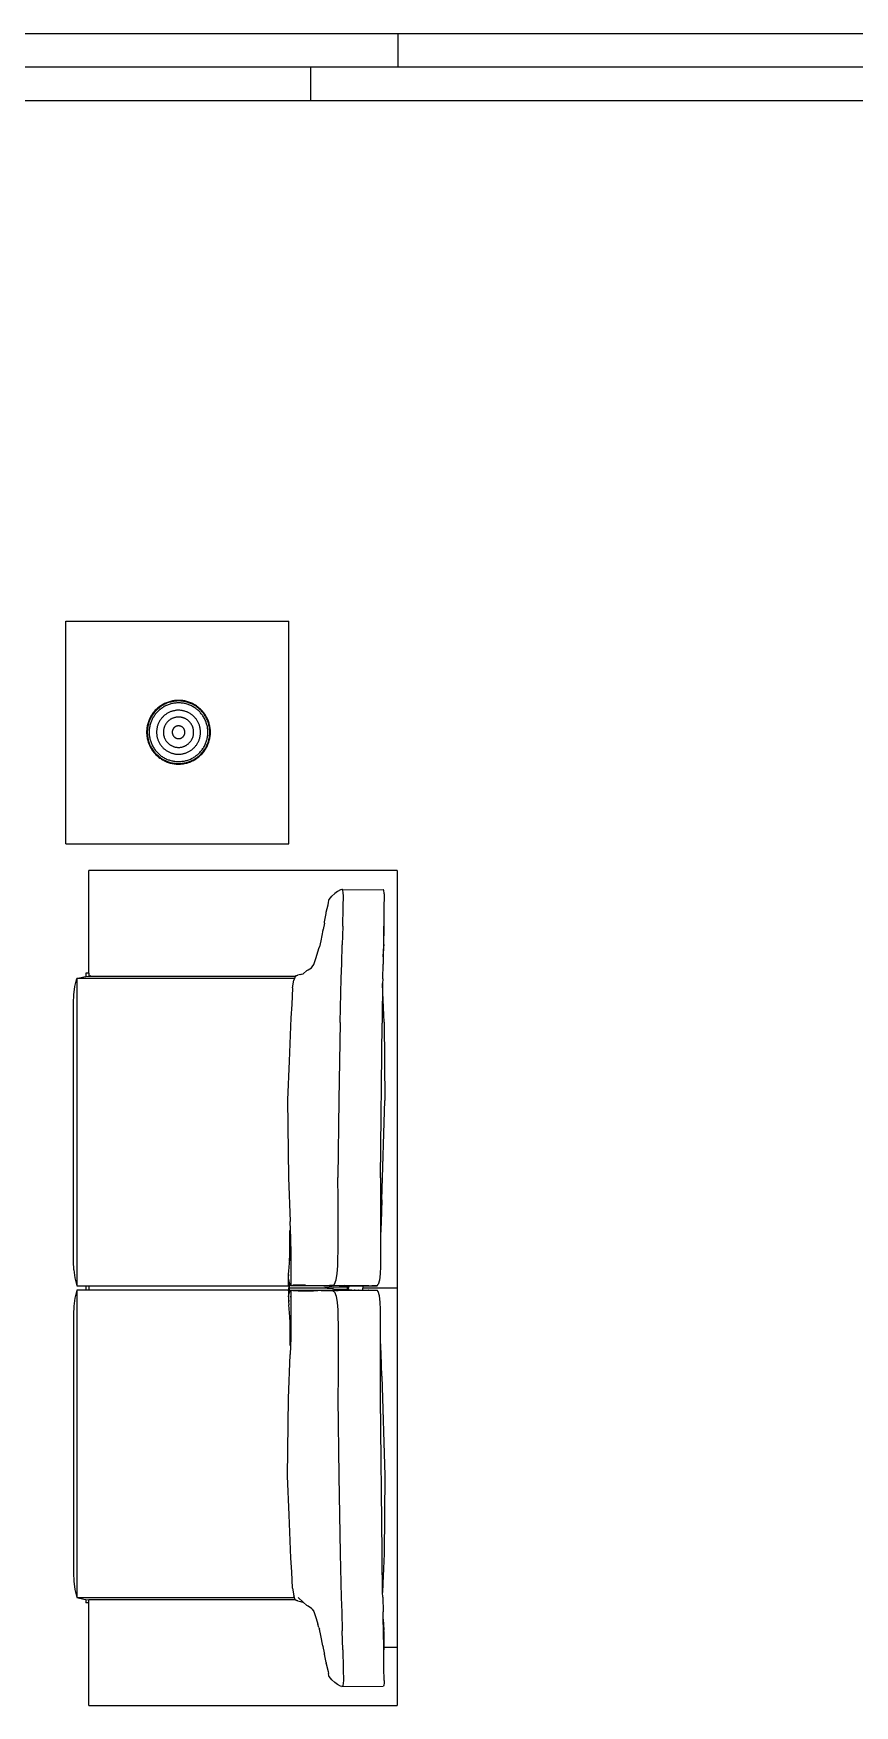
# Model space of a CAD drawing. Header units: metres. Extents: x 244.4 to 340.3, y -4.1 to 64.3.
# Drawn here: x 255.767 to 257.595, y 46.57 to 50.292 of the extents above; entities that cross this region are included whole.
import ezdxf

# ---------------------------------------------------------------- set-up
doc = ezdxf.new("R2010")
doc.units = ezdxf.units.M
doc.layers.add('Edges', color=7, linetype='Continuous')

# ---------------------------------------------------------------- blocks, each defined once
blk = doc.blocks.new('Living Room Set 09 pl')
at = {"layer": 'Edges'}
for p, q in [((102.97, 102.98), (128.97, 102.98)), ((102.97, 76.98), (102.97, 102.98)), ((128.97, 76.98), (128.97, 102.98)), ((102.97, 76.98), (128.97, 76.98)), ((105.63, 61.88), (105.63, 73.88)), ((141.63, 73.88), (105.63, 73.88)), ((141.63, 73.88), (141.63, 25.15)), ((133.6, 70.13), (133.64, 70.36)), ((133.64, 70.36), (133.65, 70.44)), ((133.67, 70.47), (133.65, 70.44)), ((133.67, 70.47), (134, 70.86)), ((134.34, 71.18), (134, 70.86)), ((134.67, 71.43), (134.34, 71.18)), ((135.01, 71.61), (134.67, 71.43)), ((135.18, 71.67), (135.01, 71.61)), ((135.22, 71.65), (135.18, 71.67)), ((135.18, 71.67), (139.99, 71.62)), ((135.26, 71.6), (135.22, 71.65)), ((135.29, 71.49), (135.26, 71.6)), ((135.32, 71.35), (135.29, 71.49)), ((135.31, 69.54), (135.34, 71.01)), ((135.33, 71.19), (135.32, 71.35)), ((135.34, 71.01), (135.33, 71.19)), ((140.02, 71.61), (139.99, 71.62)), ((140.05, 71.55), (140.02, 71.61)), ((140.07, 71.45), (140.05, 71.55)), ((140.09, 71.31), (140.07, 71.45)), ((140.1, 70.96), (140.08, 69.5)), ((140.1, 71.14), (140.09, 71.31)), ((140.1, 71.14), (140.1, 70.96)), ((133.15, 67.86), (133.33, 68.86)), ((133.33, 68.86), (133.35, 68.97)), ((133.35, 68.99), (133.55, 69.88)), ((133.35, 68.97), (133.35, 68.99)), ((133.55, 69.88), (133.6, 70.13)), ((135.26, 67.36), (135.31, 69.54)), ((140.08, 69.5), (140.05, 67.31)), ((140.08, 69.5), (140.06, 67.38)), ((132.96, 66.89), (132.71, 65.68)), ((132.96, 66.9), (132.97, 66.97)), ((132.96, 66.9), (132.96, 66.89)), ((133.12, 67.71), (132.97, 66.97)), ((133.12, 67.73), (133.13, 67.76)), ((133.12, 67.71), (133.12, 67.73)), ((133.12, 67.71), (133.12, 67.71)), ((133.13, 67.77), (133.15, 67.85)), ((133.13, 67.76), (133.13, 67.77)), ((133.15, 67.85), (133.15, 67.86)), ((135.26, 67.36), (135.21, 65.18)), ((140.05, 67.31), (140.01, 65.13)), ((140.08, 65.23), (140.06, 67.38)), ((132.16, 63.7), (132.48, 64.75)), ((132.48, 64.75), (132.55, 64.95)), ((132.71, 65.68), (132.55, 64.95)), ((135.15, 63), (135.21, 65.18)), ((140.01, 65.13), (139.99, 63.8)), ((139.99, 63.8), (140.06, 65.08)), ((140.08, 65.23), (140.06, 65.08)), ((131.22, 62.26), (131.64, 62.53)), ((131.64, 62.53), (131.71, 62.64)), ((131.71, 62.64), (131.91, 62.91)), ((131.91, 62.91), (131.98, 63.12)), ((131.98, 63.12), (132.16, 63.7)), ((135.08, 61.28), (135.15, 63)), ((139.93, 61.24), (139.97, 62.95)), ((139.99, 63.8), (139.97, 62.95)), ((104.03, 60.32), (104.25, 61.25)), ((104.25, 61.25), (105.07, 61.47)), ((129.62, 61.25), (104.25, 61.25)), ((104.25, 61.25), (104.25, 25.41)), ((105.07, 61.47), (105.31, 61.5)), ((105.31, 61.88), (105.31, 61.5)), ((105.63, 61.88), (105.31, 61.88)), ((105.31, 61.5), (105.63, 61.55)), ((105.63, 61.88), (105.63, 61.55)), ((105.63, 61.55), (105.9, 61.6)), ((105.63, 61.53), (105.63, 61.55)), ((105.63, 61.53), (129.74, 61.53)), ((129.42, 60.18), (129.58, 61.07)), ((129.62, 61.25), (129.58, 61.07)), ((129.68, 61.43), (129.62, 61.27)), ((129.62, 61.27), (129.62, 61.25)), ((129.74, 61.53), (129.68, 61.43)), ((129.75, 61.54), (129.74, 61.53)), ((129.81, 61.6), (129.75, 61.54)), ((129.81, 61.6), (129.84, 61.61)), ((129.81, 61.6), (129.81, 61.6)), ((129.84, 61.61), (129.91, 61.63)), ((129.91, 61.63), (129.97, 61.65)), ((129.97, 61.65), (130.04, 61.67)), ((130.35, 61.73), (130.04, 61.67)), ((130.04, 61.67), (130.04, 61.67)), ((130.35, 61.73), (130.47, 61.76)), ((130.47, 61.76), (130.62, 61.8)), ((130.62, 61.8), (130.65, 61.81)), ((131.08, 62.19), (130.65, 61.81)), ((131.08, 62.19), (131.22, 62.26)), ((135.03, 59.56), (135.08, 61.28)), ((139.92, 60.68), (139.89, 59.52)), ((139.93, 61.24), (139.92, 60.68)), ((139.94, 59.63), (139.92, 60.68)), ((103.86, 58.42), (103.9, 59.37)), ((103.9, 59.37), (104.03, 60.32)), ((129.42, 60.18), (129.31, 58.25)), ((135, 57.84), (135.03, 59.56)), ((139.89, 59.52), (139.87, 57.79)), ((140.01, 57.87), (139.94, 59.63)), ((103.86, 28.24), (103.86, 58.42)), ((129.23, 56.69), (129.03, 51.62)), ((129.31, 58.25), (129.23, 56.69)), ((134.98, 56.12), (135, 57.84)), ((139.87, 57.79), (139.86, 56.07)), ((140.09, 56.18), (140.01, 57.87)), ((134.98, 56.12), (134.83, 47.08)), ((139.67, 38), (139.86, 56.07)), ((140.09, 56.18), (140.16, 47.03)), ((129.03, 51.62), (128.83, 47.1)), ((128.83, 47.1), (128.95, 38.06)), ((134.83, 47.08), (134.7, 38.04)), ((139.83, 35.42), (140.16, 47.03)), ((128.95, 38.06), (129.14, 32.91)), ((134.72, 35.47), (134.7, 38.04)), ((139.67, 38), (139.69, 35.42)), ((134.73, 32.89), (134.72, 35.47)), ((139.69, 35.42), (139.69, 32.84)), ((139.83, 35.42), (139.74, 32.84)), ((129.11, 31.28), (129.08, 31.85)), ((129.11, 30.37), (129.11, 31.28)), ((129.2, 30.97), (129.14, 32.91)), ((134.72, 30.3), (134.73, 32.89)), ((139.69, 31.23), (139.68, 30.26)), ((139.74, 32.84), (139.69, 31.23)), ((139.69, 32.84), (139.69, 31.23)), ((129.08, 28.52), (129.18, 29.93)), ((129.11, 29.03), (129.11, 30.37)), ((129.18, 29.93), (129.2, 30.97)), ((129.23, 30), (129.2, 30.97)), ((129.23, 30), (129.2, 25.46)), ((134.69, 27.72), (134.72, 30.3)), ((139.68, 30.26), (139.66, 27.67)), ((103.9, 27.28), (103.86, 28.24)), ((128.97, 27.13), (129.08, 28.52)), ((129.07, 28.33), (129.11, 29.03)), ((134.63, 26.84), (134.69, 27.72)), ((139.66, 27.67), (139.63, 26.8)), ((103.9, 27.28), (104.03, 26.34)), ((104.03, 26.34), (104.25, 25.41)), ((104.25, 25.41), (105.31, 25.41)), ((105.31, 25.41), (105.31, 24.89)), ((105.31, 25.41), (105.63, 25.41)), ((105.63, 25.41), (105.63, 24.89)), ((105.63, 25.41), (128.95, 25.41)), ((128.93, 26.01), (128.94, 26.37)), ((128.94, 25.53), (128.93, 26.01)), ((128.94, 26.37), (128.97, 26.74)), ((128.94, 25.48), (128.94, 25.53)), ((129.12, 25.47), (128.94, 25.48)), ((128.94, 25.48), (128.95, 25.41)), ((128.95, 26.75), (128.97, 27.13)), ((128.95, 26.24), (128.95, 26.75)), ((128.95, 26.19), (128.95, 26.24)), ((128.95, 26.19), (128.98, 25.91)), ((128.95, 25.41), (128.98, 25.21)), ((128.98, 25.91), (129.04, 25.66)), ((129.04, 25.66), (129.12, 25.5)), ((129.04, 25.32), (129.12, 25.47)), ((129.12, 25.5), (129.14, 25.49)), ((129.12, 25.47), (129.14, 25.49)), ((129.12, 25.47), (129.12, 25.47)), ((129.14, 25.49), (129.14, 25.48)), ((129.15, 25.49), (129.14, 25.49)), ((129.14, 25.49), (129.15, 25.49)), ((129.15, 25.49), (129.14, 25.49)), ((129.14, 25.49), (129.14, 25.49)), ((129.14, 25.49), (129.15, 25.48)), ((129.2, 25.44), (129.14, 25.48)), ((129.16, 26.17), (129.16, 26.17)), ((129.2, 25.44), (135.99, 25.4)), ((129.2, 25.44), (134.1, 25.43)), ((130.07, 25.48), (129.44, 25.48)), ((130.94, 25.47), (130.07, 25.48)), ((130.94, 25.47), (130.07, 25.48)), ((130.07, 25.48), (131.86, 25.46)), ((130.07, 25.46), (130.07, 25.48)), ((131.87, 25.46), (131.86, 25.46)), ((131.87, 25.46), (131.87, 25.46)), ((132.79, 25.46), (132.79, 25.46)), ((132.79, 25.46), (133.85, 25.45)), ((133.08, 25.41), (134.04, 25.41)), ((134.1, 25.43), (133.72, 25.44)), ((133.85, 25.45), (134.09, 25.45)), ((134.09, 25.43), (134.1, 25.43)), ((134.1, 25.45), (134.12, 25.44)), ((134.12, 25.44), (134.1, 25.43)), ((135.99, 25.4), (134.1, 25.43)), ((134.1, 25.43), (134.1, 25.43)), ((134.1, 25.43), (134.1, 25.43)), ((134.1, 25.43), (134.84, 25.42)), ((134.84, 25.42), (134.1, 25.43)), ((134.1, 25.43), (134.1, 25.43)), ((134.11, 25.45), (134.12, 25.45)), ((134.12, 25.46), (134.14, 25.46)), ((134.12, 25.45), (134.14, 25.46)), ((134.12, 25.45), (134.12, 25.45)), ((134.12, 25.45), (134.12, 25.45)), ((134.12, 25.44), (134.12, 25.45)), ((134.12, 25.45), (134.12, 25.45)), ((134.14, 25.46), (134.31, 25.6)), ((134.31, 25.6), (134.5, 26.1)), ((134.48, 25.44), (135.9, 25.42)), ((134.5, 26.1), (134.63, 26.84)), ((134.84, 25.42), (135.9, 25.41)), ((135.88, 25.41), (134.84, 25.42)), ((135.9, 25.42), (135.48, 25.43)), ((135.88, 25.41), (135.9, 25.41)), ((135.9, 25.43), (135.9, 25.42)), ((135.9, 25.42), (135.99, 25.42)), ((135.9, 25.42), (135.9, 25.41)), ((135.9, 25.41), (135.9, 25.41)), ((135.9, 25.41), (135.99, 25.41)), ((135.99, 25.41), (135.9, 25.41)), ((135.95, 25.37), (135.94, 25.34)), ((135.95, 25.37), (135.99, 25.4)), ((135.98, 25.37), (135.95, 25.15)), ((135.99, 25.4), (135.98, 25.37)), ((135.99, 25.42), (136.01, 25.42)), ((135.99, 25.42), (135.99, 25.42)), ((135.99, 25.42), (135.99, 25.41)), ((135.99, 25.41), (136, 25.41)), ((135.99, 25.41), (135.99, 25.41)), ((135.99, 25.4), (136, 25.41)), ((135.99, 25.41), (135.99, 25.41)), ((135.99, 25.41), (136, 25.41)), ((135.99, 25.4), (136.01, 25.4)), ((135.99, 25.4), (135.99, 25.4)), ((136, 25.41), (136.01, 25.42)), ((136, 25.41), (136.01, 25.4)), ((136, 25.41), (136, 25.41)), ((136, 25.41), (136, 25.41)), ((136, 25.41), (136.01, 25.41)), ((136, 25.41), (136.01, 25.41)), ((136.01, 25.41), (136, 25.41)), ((136.01, 25.42), (136.01, 25.42)), ((136.01, 25.42), (136.01, 25.41)), ((136.01, 25.42), (136.01, 25.42)), ((136.59, 25.41), (136.01, 25.42)), ((136.01, 25.41), (136.01, 25.41)), ((136.01, 25.41), (136.01, 25.41)), ((136.31, 25.41), (136.01, 25.41)), ((136.01, 25.41), (136.31, 25.41)), ((136.01, 25.4), (137.63, 25.39)), ((136.32, 25.41), (136.31, 25.41)), ((136.59, 25.41), (136.32, 25.41)), ((136.32, 25.41), (136.32, 25.41)), ((136.32, 25.41), (136.59, 25.41)), ((136.6, 25.42), (136.59, 25.41)), ((136.59, 25.41), (136.59, 25.41)), ((136.59, 25.41), (136.59, 25.41)), ((136.74, 25.41), (136.59, 25.41)), ((136.59, 25.41), (136.59, 25.41)), ((136.59, 25.41), (136.59, 25.41)), ((136.86, 25.41), (136.59, 25.41)), ((136.59, 25.41), (136.86, 25.41)), ((137.63, 25.4), (136.74, 25.41)), ((136.74, 25.41), (137.63, 25.4)), ((137.63, 25.41), (136.86, 25.41)), ((136.86, 25.41), (137.11, 25.41)), ((137.63, 25.41), (137.63, 25.4)), ((137.75, 25.4), (137.63, 25.41)), ((137.63, 25.4), (138.65, 25.39)), ((137.63, 25.4), (137.63, 25.4)), ((137.63, 25.4), (137.63, 25.39)), ((137.79, 25.4), (137.63, 25.4)), ((137.63, 25.4), (137.63, 25.4)), ((137.63, 25.4), (138.41, 25.39)), ((137.63, 25.39), (137.63, 25.15)), ((137.79, 25.4), (137.79, 25.4)), ((138.19, 25.4), (137.79, 25.4)), ((138.31, 25.4), (138.19, 25.4)), ((138.41, 25.4), (138.41, 25.39)), ((138.41, 25.39), (138.65, 25.39)), ((139.27, 25.39), (138.65, 25.39)), ((138.65, 25.39), (138.65, 25.39)), ((138.65, 25.39), (138.65, 25.39)), ((138.65, 25.39), (139.27, 25.39)), ((139.27, 25.39), (139.41, 25.56)), ((139.27, 25.39), (139.27, 25.39)), ((139.27, 25.39), (139.27, 25.39)), ((139.54, 26.05), (139.41, 25.56)), ((139.63, 26.8), (139.54, 26.05)), ((104.03, 23.96), (103.9, 23.02)), ((104.25, 24.89), (104.03, 23.96)), ((104.25, 24.89), (104.25, -10.95)), ((105.31, 24.89), (104.25, 24.89)), ((105.63, 24.89), (105.31, 24.89)), ((128.95, 24.89), (105.63, 24.89)), ((128.94, 24.77), (128.93, 24.29)), ((128.93, 24.29), (128.94, 23.93)), ((128.94, 24.82), (128.95, 24.89)), ((129.12, 24.84), (128.94, 24.82)), ((128.94, 24.82), (128.94, 24.77)), ((128.94, 23.93), (128.97, 23.57)), ((128.95, 24.89), (128.98, 25.09)), ((128.95, 24.11), (128.98, 24.4)), ((128.95, 24.11), (128.95, 24.06)), ((128.95, 24.06), (128.95, 23.55)), ((128.95, 23.55), (128.97, 23.17)), ((128.98, 25.21), (128.99, 25.15)), ((128.98, 25.09), (128.99, 25.15)), ((128.98, 24.4), (129.04, 24.64)), ((128.99, 25.15), (129.04, 25.32)), ((128.99, 25.15), (129.04, 24.98)), ((132.69, 25.15), (128.99, 25.15)), ((129.04, 24.98), (129.12, 24.84)), ((129.04, 24.64), (129.12, 24.8)), ((129.12, 24.84), (129.12, 24.83)), ((129.12, 24.83), (129.14, 24.82)), ((129.12, 24.8), (129.14, 24.82)), ((129.2, 24.86), (129.14, 24.82)), ((129.14, 24.82), (129.14, 24.82)), ((129.14, 24.82), (129.14, 24.82)), ((129.14, 24.82), (129.14, 24.81)), ((129.14, 24.81), (129.15, 24.82)), ((129.16, 24.13), (129.15, 24.13)), ((129.2, 24.86), (134.44, 24.89)), ((134.1, 24.87), (129.2, 24.86)), ((129.2, 24.84), (129.23, 20.3)), ((130.07, 24.82), (129.44, 24.82)), ((131.35, 24.84), (130.07, 24.82)), ((130.07, 24.82), (131.86, 24.84)), ((130.07, 24.84), (130.07, 24.82)), ((134.1, 24.87), (131.35, 24.84)), ((131.35, 24.84), (132.36, 24.85)), ((134.19, 25.24), (132.69, 25.15)), ((134.19, 25.06), (132.69, 25.15)), ((132.79, 24.85), (132.79, 24.85)), ((132.8, 24.85), (132.79, 24.85)), ((132.79, 24.84), (133.85, 24.85)), ((132.79, 24.84), (132.79, 24.85)), ((132.79, 24.84), (132.8, 24.85)), ((132.79, 24.84), (132.79, 24.85)), ((132.79, 24.85), (132.79, 24.84)), ((133.85, 24.85), (134.09, 24.85)), ((134.44, 24.89), (134.04, 24.89)), ((134.09, 24.87), (134.1, 24.87)), ((135.34, 24.89), (134.1, 24.87)), ((134.1, 24.87), (134.84, 24.88)), ((134.1, 24.87), (134.1, 24.87)), ((134.1, 24.87), (134.1, 24.87)), ((134.1, 24.87), (134.1, 24.87)), ((134.12, 24.86), (134.1, 24.87)), ((134.12, 24.85), (134.12, 24.85)), ((134.12, 24.85), (134.12, 24.85)), ((134.12, 24.85), (134.13, 24.84)), ((134.12, 24.85), (134.12, 24.85)), ((134.13, 24.84), (134.14, 24.84)), ((134.14, 24.84), (134.31, 24.7)), ((134.19, 25.24), (135.78, 25.29)), ((134.19, 25.06), (135.78, 25.01)), ((134.31, 24.7), (134.5, 24.2)), ((134.44, 24.89), (135.89, 24.9)), ((135.34, 24.89), (134.44, 24.89)), ((134.48, 24.86), (134.73, 24.86)), ((134.5, 24.2), (134.63, 23.46)), ((134.63, 23.46), (134.69, 22.59)), ((135.9, 24.89), (134.84, 24.88)), ((134.84, 24.88), (135.9, 24.89)), ((135.89, 24.9), (135.34, 24.89)), ((135.9, 24.89), (135.34, 24.89)), ((135.55, 24.87), (135.48, 24.87)), ((135.86, 25.29), (135.78, 25.29)), ((135.82, 25.15), (135.78, 25.29)), ((135.82, 25.15), (135.78, 25.01)), ((135.86, 25.01), (135.78, 25.01)), ((135.86, 25.29), (135.82, 25.15)), ((135.82, 25.15), (135.95, 25.15)), ((135.86, 25.01), (135.82, 25.15)), ((135.88, 25.34), (135.86, 25.29)), ((135.88, 24.96), (135.86, 25.01)), ((135.94, 25.34), (135.88, 25.34)), ((135.88, 24.96), (135.94, 24.96)), ((135.89, 24.9), (135.88, 24.93)), ((135.9, 24.89), (135.89, 24.9)), ((135.99, 24.9), (135.89, 24.9)), ((135.9, 24.89), (135.9, 24.89)), ((135.99, 24.89), (135.9, 24.89)), ((135.9, 24.89), (135.99, 24.89)), ((135.95, 24.93), (135.94, 24.96)), ((135.98, 24.93), (135.95, 25.15)), ((135.95, 24.93), (135.99, 24.9)), ((135.99, 24.9), (135.98, 24.93)), ((135.99, 24.9), (136, 24.89)), ((135.99, 24.89), (135.99, 24.9)), ((135.99, 24.9), (135.99, 24.9)), ((135.99, 24.9), (135.99, 24.9)), ((136.01, 24.9), (135.99, 24.9)), ((135.99, 24.9), (135.99, 24.9)), ((135.99, 24.89), (135.99, 24.89)), ((136, 24.89), (135.99, 24.89)), ((135.99, 24.89), (136, 24.89)), ((136, 24.89), (136, 24.89)), ((136, 24.89), (136, 24.89)), ((136.01, 24.89), (136, 24.89)), ((136, 24.89), (136.01, 24.89)), ((136.01, 24.89), (136, 24.89)), ((136.01, 24.9), (139.27, 24.91)), ((136.01, 24.89), (136.01, 24.89)), ((136.01, 24.89), (136.01, 24.89)), ((136.31, 24.89), (136.01, 24.89)), ((136.31, 24.89), (136.01, 24.89)), ((136.32, 24.89), (136.31, 24.89)), ((136.32, 24.89), (136.59, 24.89)), ((136.59, 24.9), (136.59, 24.89)), ((136.73, 24.89), (136.59, 24.89)), ((136.73, 24.89), (137.17, 24.9)), ((137.11, 24.89), (137.07, 24.89)), ((137.17, 24.9), (137.17, 24.9)), ((137.17, 24.9), (137.79, 24.9)), ((141.63, 25.15), (137.63, 25.15)), ((137.63, 24.9), (137.63, 25.15)), ((137.63, 24.9), (137.63, 24.9)), ((137.79, 24.9), (138.41, 24.91)), ((137.79, 24.9), (138.41, 24.91)), ((137.79, 24.9), (137.79, 24.9)), ((137.79, 24.9), (137.79, 24.9)), ((138.31, 24.9), (138.27, 24.9)), ((138.41, 24.91), (139.27, 24.91)), ((139.41, 24.74), (139.27, 24.91)), ((139.27, 24.91), (139.27, 24.91)), ((139.27, 24.91), (139.27, 24.91)), ((139.54, 24.25), (139.41, 24.74)), ((139.63, 23.5), (139.54, 24.25)), ((139.66, 22.63), (139.63, 23.5)), ((141.63, 25.15), (141.63, -16.81)), ((103.9, 23.02), (103.86, 22.06)), ((103.86, 22.06), (103.86, -8.12)), ((129.08, 21.78), (128.97, 23.17)), ((129.07, 21.97), (129.11, 21.27)), ((129.18, 20.37), (129.08, 21.78)), ((134.69, 22.59), (134.72, 20)), ((139.68, 20.04), (139.66, 22.63)), ((129.11, 21.27), (129.11, 19.93)), ((129.11, 19.93), (129.11, 19.02)), ((129.2, 19.33), (129.18, 20.37)), ((129.23, 20.3), (129.2, 19.33)), ((134.72, 20), (134.73, 17.41)), ((139.69, 19.07), (139.68, 20.04)), ((129.11, 19.02), (129.08, 18.45)), ((129.2, 19.33), (129.14, 17.39)), ((139.74, 17.46), (139.69, 19.07)), ((139.69, 17.46), (139.69, 19.07)), ((128.95, 12.24), (129.14, 17.39)), ((134.73, 17.41), (134.72, 14.83)), ((139.69, 14.88), (139.69, 17.46)), ((139.83, 14.88), (139.74, 17.46)), ((134.72, 14.83), (134.7, 12.26)), ((139.67, 12.3), (139.69, 14.88)), ((139.83, 14.88), (140.16, 3.27)), ((128.83, 3.2), (128.95, 12.24)), ((134.7, 12.26), (134.83, 3.22)), ((139.86, -5.77), (139.67, 12.3)), ((129.03, -1.32), (128.83, 3.2)), ((134.83, 3.22), (134.83, 3.22)), ((134.83, 3.22), (134.98, -5.82)), ((140.16, 3.27), (140.09, -5.88)), ((129.23, -6.39), (129.03, -1.32)), ((134.98, -5.82), (135, -7.54)), ((139.87, -7.49), (139.86, -5.77)), ((129.31, -7.95), (129.23, -6.39)), ((135, -7.54), (135.03, -9.26)), ((139.89, -9.22), (139.87, -7.49)), ((140.01, -7.57), (139.94, -9.33)), ((140.09, -5.88), (140.01, -7.57)), ((103.86, -8.12), (103.9, -9.07)), ((103.9, -9.07), (104.03, -10.02)), ((129.42, -9.88), (129.31, -7.95)), ((135.03, -9.26), (135.08, -10.98)), ((139.92, -10.38), (139.89, -9.22)), ((139.94, -9.33), (139.92, -10.38)), ((104.03, -10.02), (104.25, -10.95)), ((104.25, -10.95), (129.62, -10.95)), ((104.25, -10.95), (105.07, -11.16)), ((105.07, -11.16), (105.31, -11.2)), ((105.31, -11.2), (105.31, -11.58)), ((105.31, -11.2), (105.63, -11.25)), ((105.63, -11.58), (105.31, -11.58)), ((129.74, -11.23), (105.63, -11.23)), ((105.63, -11.23), (105.63, -11.25)), ((105.63, -11.58), (105.63, -11.25)), ((105.63, -23.58), (105.63, -11.58)), ((129.42, -9.88), (129.58, -10.77)), ((129.62, -10.95), (129.58, -10.77)), ((129.62, -10.97), (129.62, -10.95)), ((129.68, -11.13), (129.62, -10.97)), ((129.74, -11.23), (129.68, -11.13)), ((129.75, -11.24), (129.74, -11.23)), ((129.81, -11.3), (129.75, -11.24)), ((129.84, -11.31), (129.81, -11.3)), ((129.91, -11.33), (129.84, -11.31)), ((129.93, -11.34), (129.91, -11.33)), ((129.97, -11.35), (129.93, -11.34)), ((130.04, -11.37), (129.97, -11.35)), ((130.04, -11.37), (130.35, -11.43)), ((130.04, -11.37), (130.04, -11.37)), ((130.65, -11.51), (130.05, -10.98)), ((130.35, -11.43), (130.47, -11.46)), ((130.47, -11.46), (130.62, -11.5)), ((130.62, -11.5), (130.65, -11.51)), ((131.08, -11.89), (130.65, -11.51)), ((135.08, -10.98), (135.15, -12.69)), ((139.93, -10.94), (139.92, -10.38)), ((139.93, -10.94), (139.97, -12.65)), ((131.22, -11.96), (131.08, -11.89)), ((131.64, -12.23), (131.22, -11.96)), ((131.64, -12.23), (131.71, -12.33)), ((131.71, -12.33), (131.91, -12.61)), ((131.91, -12.61), (131.98, -12.82)), ((131.98, -12.82), (132.16, -13.4)), ((132.16, -13.4), (132.37, -14.08)), ((135.15, -12.69), (135.21, -14.87)), ((139.99, -13.5), (139.97, -12.65)), ((139.99, -13.5), (140.06, -14.78)), ((140.01, -14.83), (139.99, -13.5)), ((132.48, -14.45), (132.37, -14.08)), ((132.48, -14.45), (132.55, -14.65)), ((132.71, -15.38), (132.55, -14.65)), ((132.96, -16.59), (132.71, -15.38)), ((135.26, -17.06), (135.21, -14.87)), ((140.05, -17.01), (140.01, -14.83)), ((140.08, -14.93), (140.06, -14.78)), ((140.08, -14.93), (140.06, -16.81)), ((132.96, -16.59), (132.96, -16.6)), ((132.96, -16.6), (132.97, -16.67)), ((133.12, -17.41), (132.97, -16.67)), ((133.12, -17.43), (133.12, -17.41)), ((133.12, -17.41), (133.12, -17.41)), ((133.13, -17.46), (133.12, -17.43)), ((133.13, -17.46), (133.13, -17.47)), ((133.15, -17.55), (133.13, -17.47)), ((133.15, -17.55), (133.15, -17.56)), ((135.26, -17.06), (135.31, -19.24)), ((140.06, -16.81), (140.05, -16.81)), ((140.08, -19.19), (140.05, -17.01)), ((141.63, -16.81), (140.06, -16.81)), ((140.06, -16.81), (140.06, -17.08)), ((140.08, -19.19), (140.06, -17.08)), ((141.63, -16.81), (141.63, -23.58)), ((133.33, -18.56), (133.15, -17.56)), ((133.33, -18.56), (133.35, -18.67)), ((133.35, -18.69), (133.35, -18.67)), ((133.35, -18.69), (133.55, -19.58)), ((135.31, -19.24), (135.34, -20.71)), ((140.1, -20.66), (140.08, -19.19)), ((133.55, -19.58), (133.6, -19.82)), ((133.64, -20.06), (133.6, -19.82)), ((133.65, -20.13), (133.64, -20.06)), ((133.65, -20.13), (133.66, -20.13)), ((133.65, -20.14), (133.65, -20.13)), ((133.65, -20.14), (133.67, -20.14)), ((133.67, -20.17), (133.65, -20.14)), ((134, -20.56), (133.67, -20.17)), ((134.34, -20.88), (134, -20.56)), ((134.67, -21.13), (134.34, -20.88)), ((135.01, -21.31), (134.67, -21.13)), ((135.18, -21.36), (135.01, -21.31)), ((135.18, -21.36), (139.99, -21.32)), ((135.22, -21.35), (135.18, -21.36)), ((135.26, -21.29), (135.22, -21.35)), ((135.29, -21.19), (135.26, -21.29)), ((135.32, -21.05), (135.29, -21.19)), ((135.33, -20.89), (135.32, -21.05)), ((135.34, -20.71), (135.33, -20.89)), ((139.97, -21.31), (139.99, -21.32)), ((140.02, -21.31), (139.99, -21.32)), ((140.05, -21.25), (140.02, -21.31)), ((140.07, -21.15), (140.05, -21.25)), ((140.09, -21.01), (140.07, -21.15)), ((140.1, -20.84), (140.09, -21.01)), ((140.1, -20.66), (140.1, -20.84)), ((105.63, -23.58), (141.63, -23.58))]:
    blk.add_line(p, q, dxfattribs=at)
for points in [[(112.94, 88.05), (113.01, 87.95), (113.08, 87.85), (113.15, 87.75), (113.22, 87.65), (113.3, 87.56), (113.38, 87.47), (113.47, 87.38), (113.56, 87.3), (113.65, 87.22), (113.74, 87.14), (113.83, 87.06), (113.93, 86.99), (114.03, 86.92), (114.13, 86.85), (114.24, 86.79), (114.34, 86.73), (114.45, 86.67), (114.56, 86.62), (114.67, 86.57), (114.79, 86.53), (114.9, 86.49), (115.02, 86.45), (115.13, 86.41), (115.25, 86.38), (115.37, 86.36), (115.49, 86.34), (115.61, 86.32), (115.73, 86.3), (115.85, 86.29), (115.97, 86.29), (116.1, 86.28), (116.22, 86.29), (116.34, 86.29), (116.46, 86.3), (116.58, 86.31), (116.7, 86.33), (116.82, 86.35), (116.94, 86.38), (117.06, 86.41), (117.18, 86.44), (117.29, 86.48), (117.41, 86.52), (117.52, 86.56), (117.63, 86.61), (117.74, 86.66), (117.85, 86.72), (117.96, 86.78), (118.06, 86.84), (118.16, 86.9), (118.26, 86.97), (118.36, 87.04), (118.46, 87.12), (118.55, 87.2), (118.64, 87.28), (118.73, 87.36), (118.81, 87.45), (118.9, 87.54), (118.98, 87.63), (119.05, 87.73), (119.12, 87.83), (119.19, 87.93), (119.26, 88.03), (119.32, 88.13), (119.38, 88.24), (119.44, 88.35), (119.49, 88.46), (119.54, 88.57), (119.58, 88.68), (119.63, 88.8), (119.66, 88.91), (119.7, 89.03), (119.73, 89.15), (119.75, 89.27), (119.78, 89.38), (119.79, 89.51), (119.81, 89.63), (119.82, 89.75), (119.83, 89.87), (119.83, 89.99), (119.83, 90.11), (119.82, 90.23), (119.81, 90.36), (119.8, 90.48), (119.78, 90.6), (119.76, 90.72), (119.73, 90.84), (119.7, 90.95), (119.67, 91.07), (119.63, 91.19), (119.59, 91.3), (119.55, 91.41), (119.5, 91.53), (119.45, 91.64), (119.39, 91.75), (119.34, 91.85), (119.27, 91.96), (119.21, 92.06), (119.14, 92.16), (119.07, 92.26), (118.99, 92.35), (118.91, 92.45), (118.83, 92.54), (118.75, 92.62), (118.66, 92.71), (118.57, 92.79), (118.48, 92.87), (118.38, 92.95), (118.29, 93.02), (118.19, 93.09), (118.08, 93.16), (117.98, 93.22), (117.87, 93.28), (117.76, 93.33), (117.65, 93.39), (117.54, 93.43), (117.43, 93.48), (117.32, 93.52), (117.2, 93.56), (117.08, 93.59), (116.97, 93.62), (116.85, 93.65), (116.73, 93.67), (116.61, 93.69), (116.49, 93.7), (116.36, 93.71), (116.24, 93.72), (116.12, 93.72), (116, 93.72), (115.88, 93.72), (115.76, 93.71), (115.64, 93.69), (115.52, 93.68), (115.4, 93.65), (115.28, 93.63), (115.16, 93.6), (115.04, 93.57), (114.92, 93.53), (114.81, 93.49), (114.7, 93.44), (114.58, 93.4), (114.47, 93.35), (114.37, 93.29), (114.26, 93.23), (114.15, 93.17), (114.05, 93.1), (113.95, 93.03), (113.85, 92.96), (113.76, 92.89), (113.67, 92.81), (113.58, 92.73), (113.49, 92.64), (113.4, 92.56), (113.32, 92.47), (113.24, 92.37), (113.17, 92.28), (113.09, 92.18), (113.02, 92.08), (112.96, 91.98), (112.89, 91.87), (112.83, 91.77), (112.78, 91.66), (112.73, 91.55), (112.68, 91.44), (112.63, 91.33), (112.59, 91.21), (112.55, 91.1), (112.52, 90.98), (112.49, 90.86), (112.46, 90.74), (112.44, 90.62), (112.42, 90.5), (112.41, 90.38), (112.4, 90.26), (112.39, 90.14), (112.39, 90.02), (112.39, 89.89), (112.4, 89.77), (112.41, 89.65), (112.42, 89.53), (112.44, 89.41), (112.46, 89.29), (112.48, 89.17), (112.51, 89.05), (112.55, 88.94), (112.58, 88.82), (112.62, 88.71), (112.67, 88.59), (112.71, 88.48), (112.77, 88.37), (112.82, 88.26), (112.88, 88.15)], [(113, 88.09), (113.07, 87.99), (113.14, 87.89), (113.21, 87.79), (113.28, 87.7), (113.36, 87.61), (113.44, 87.52), (113.52, 87.43), (113.61, 87.35), (113.69, 87.27), (113.78, 87.19), (113.88, 87.12), (113.97, 87.05), (114.07, 86.98), (114.17, 86.91), (114.27, 86.85), (114.38, 86.79), (114.48, 86.74), (114.59, 86.69), (114.7, 86.64), (114.81, 86.59), (114.92, 86.55), (115.04, 86.52), (115.15, 86.48), (115.27, 86.45), (115.38, 86.43), (115.5, 86.41), (115.62, 86.39), (115.74, 86.37), (115.86, 86.36), (115.98, 86.36), (116.1, 86.36), (116.21, 86.36), (116.33, 86.36), (116.45, 86.37), (116.57, 86.39), (116.69, 86.4), (116.81, 86.42), (116.92, 86.45), (117.04, 86.48), (117.15, 86.51), (117.27, 86.55), (117.38, 86.59), (117.49, 86.63), (117.6, 86.68), (117.71, 86.73), (117.82, 86.78), (117.92, 86.84), (118.02, 86.9), (118.12, 86.96), (118.22, 87.03), (118.32, 87.1), (118.41, 87.18), (118.5, 87.25), (118.59, 87.33), (118.68, 87.42), (118.76, 87.5), (118.84, 87.59), (118.92, 87.68), (118.99, 87.77), (119.07, 87.87), (119.13, 87.97), (119.2, 88.07), (119.26, 88.17), (119.32, 88.27), (119.37, 88.38), (119.43, 88.49), (119.47, 88.6), (119.52, 88.71), (119.56, 88.82), (119.6, 88.93), (119.63, 89.05), (119.66, 89.16), (119.68, 89.28), (119.71, 89.4), (119.72, 89.51), (119.74, 89.63), (119.75, 89.75), (119.75, 89.87), (119.76, 89.99), (119.75, 90.11), (119.75, 90.23), (119.74, 90.35), (119.73, 90.47), (119.71, 90.59), (119.69, 90.7), (119.66, 90.82), (119.63, 90.94), (119.6, 91.05), (119.57, 91.16), (119.53, 91.28), (119.48, 91.39), (119.44, 91.5), (119.39, 91.61), (119.33, 91.71), (119.27, 91.82), (119.21, 91.92), (119.15, 92.02), (119.08, 92.12), (119.01, 92.21), (118.94, 92.31), (118.86, 92.4), (118.78, 92.49), (118.7, 92.57), (118.61, 92.66), (118.52, 92.74), (118.43, 92.82), (118.34, 92.89), (118.24, 92.96), (118.15, 93.03), (118.05, 93.09), (117.94, 93.16), (117.84, 93.21), (117.73, 93.27), (117.63, 93.32), (117.52, 93.37), (117.4, 93.41), (117.29, 93.45), (117.18, 93.49), (117.06, 93.52), (116.95, 93.55), (116.83, 93.58), (116.71, 93.6), (116.6, 93.62), (116.48, 93.63), (116.36, 93.64), (116.24, 93.65), (116.12, 93.65), (116, 93.65), (115.88, 93.64), (115.76, 93.63), (115.64, 93.62), (115.53, 93.6), (115.41, 93.58), (115.29, 93.56), (115.18, 93.53), (115.06, 93.5), (114.95, 93.46), (114.84, 93.42), (114.72, 93.38), (114.61, 93.33), (114.51, 93.28), (114.4, 93.23), (114.3, 93.17), (114.19, 93.11), (114.09, 93.04), (113.99, 92.98), (113.9, 92.91), (113.8, 92.83), (113.71, 92.75), (113.62, 92.67), (113.54, 92.59), (113.45, 92.51), (113.37, 92.42), (113.3, 92.33), (113.22, 92.23), (113.15, 92.14), (113.08, 92.04), (113.02, 91.94), (112.96, 91.84), (112.9, 91.73), (112.84, 91.63), (112.79, 91.52), (112.74, 91.41), (112.7, 91.3), (112.66, 91.19), (112.62, 91.07), (112.59, 90.96), (112.56, 90.84), (112.53, 90.73), (112.51, 90.61), (112.49, 90.49), (112.48, 90.37), (112.47, 90.25), (112.46, 90.14), (112.46, 90.02), (112.46, 89.9), (112.47, 89.78), (112.48, 89.66), (112.49, 89.54), (112.51, 89.42), (112.53, 89.3), (112.55, 89.19), (112.58, 89.07), (112.61, 88.96), (112.65, 88.84), (112.69, 88.73), (112.73, 88.62), (112.78, 88.51), (112.83, 88.4), (112.89, 88.3), (112.94, 88.19)], [(113.19, 88.21), (113.25, 88.11), (113.32, 88.02), (113.38, 87.93), (113.45, 87.84), (113.53, 87.75), (113.6, 87.67), (113.68, 87.59), (113.76, 87.51), (113.84, 87.44), (113.93, 87.36), (114.01, 87.29), (114.1, 87.23), (114.2, 87.16), (114.29, 87.1), (114.39, 87.04), (114.48, 86.99), (114.58, 86.94), (114.68, 86.89), (114.79, 86.84), (114.89, 86.8), (115, 86.77), (115.1, 86.73), (115.21, 86.7), (115.32, 86.67), (115.43, 86.65), (115.54, 86.63), (115.65, 86.61), (115.76, 86.6), (115.87, 86.59), (115.98, 86.58), (116.1, 86.58), (116.21, 86.58), (116.32, 86.59), (116.43, 86.59), (116.54, 86.61), (116.65, 86.62), (116.76, 86.64), (116.87, 86.67), (116.98, 86.69), (117.09, 86.72), (117.2, 86.76), (117.3, 86.79), (117.41, 86.84), (117.51, 86.88), (117.61, 86.93), (117.71, 86.98), (117.81, 87.03), (117.91, 87.09), (118, 87.15), (118.09, 87.21), (118.18, 87.28), (118.27, 87.35), (118.36, 87.42), (118.44, 87.5), (118.52, 87.57), (118.6, 87.65), (118.67, 87.74), (118.75, 87.82), (118.82, 87.91), (118.88, 88), (118.95, 88.09), (119.01, 88.19), (119.07, 88.28), (119.12, 88.38), (119.17, 88.48), (119.22, 88.58), (119.27, 88.68), (119.31, 88.79), (119.35, 88.89), (119.38, 89), (119.41, 89.11), (119.44, 89.21), (119.46, 89.32), (119.48, 89.43), (119.5, 89.54), (119.51, 89.66), (119.52, 89.77), (119.53, 89.88), (119.53, 89.99), (119.53, 90.1), (119.53, 90.22), (119.52, 90.33), (119.5, 90.44), (119.49, 90.55), (119.47, 90.66), (119.45, 90.77), (119.42, 90.88), (119.39, 90.99), (119.35, 91.09), (119.32, 91.2), (119.28, 91.3), (119.23, 91.41), (119.18, 91.51), (119.13, 91.61), (119.08, 91.71), (119.02, 91.8), (118.96, 91.9), (118.9, 91.99), (118.83, 92.08), (118.76, 92.17), (118.69, 92.25), (118.62, 92.34), (118.54, 92.42), (118.46, 92.49), (118.37, 92.57), (118.29, 92.64), (118.2, 92.71), (118.11, 92.78), (118.02, 92.84), (117.93, 92.9), (117.83, 92.96), (117.73, 93.02), (117.63, 93.07), (117.53, 93.12), (117.43, 93.16), (117.33, 93.2), (117.22, 93.24), (117.11, 93.28), (117.01, 93.31), (116.9, 93.34), (116.79, 93.36), (116.68, 93.38), (116.57, 93.4), (116.46, 93.41), (116.34, 93.42), (116.23, 93.43), (116.12, 93.43), (116.01, 93.43), (115.9, 93.42), (115.78, 93.41), (115.67, 93.4), (115.56, 93.38), (115.45, 93.36), (115.34, 93.34), (115.23, 93.31), (115.13, 93.28), (115.02, 93.25), (114.91, 93.21), (114.81, 93.17), (114.71, 93.13), (114.6, 93.08), (114.5, 93.03), (114.41, 92.97), (114.31, 92.92), (114.22, 92.86), (114.12, 92.79), (114.03, 92.73), (113.95, 92.66), (113.86, 92.59), (113.78, 92.51), (113.7, 92.43), (113.62, 92.35), (113.54, 92.27), (113.47, 92.18), (113.4, 92.1), (113.33, 92.01), (113.27, 91.92), (113.21, 91.82), (113.15, 91.73), (113.09, 91.63), (113.04, 91.53), (112.99, 91.43), (112.95, 91.32), (112.91, 91.22), (112.87, 91.12), (112.84, 91.01), (112.8, 90.9), (112.78, 90.79), (112.75, 90.68), (112.73, 90.57), (112.71, 90.46), (112.7, 90.35), (112.69, 90.24), (112.69, 90.13), (112.68, 90.02), (112.69, 89.9), (112.69, 89.79), (112.7, 89.68), (112.71, 89.57), (112.73, 89.46), (112.75, 89.35), (112.77, 89.24), (112.8, 89.13), (112.83, 89.02), (112.86, 88.91), (112.9, 88.81), (112.94, 88.7), (112.98, 88.6), (113.03, 88.5), (113.08, 88.4), (113.14, 88.3)], [(113.93, 88.66), (113.97, 88.59), (114.02, 88.52), (114.07, 88.45), (114.12, 88.38), (114.18, 88.32), (114.23, 88.26), (114.29, 88.2), (114.35, 88.14), (114.41, 88.08), (114.48, 88.03), (114.54, 87.98), (114.61, 87.93), (114.68, 87.88), (114.75, 87.83), (114.82, 87.79), (114.89, 87.75), (114.97, 87.71), (115.04, 87.67), (115.12, 87.64), (115.2, 87.61), (115.28, 87.58), (115.36, 87.55), (115.44, 87.53), (115.52, 87.51), (115.6, 87.49), (115.68, 87.48), (115.76, 87.46), (115.85, 87.45), (115.93, 87.45), (116.02, 87.44), (116.1, 87.44), (116.18, 87.44), (116.27, 87.45), (116.35, 87.45), (116.43, 87.46), (116.52, 87.47), (116.6, 87.49), (116.68, 87.51), (116.76, 87.53), (116.84, 87.55), (116.92, 87.57), (117, 87.6), (117.08, 87.63), (117.16, 87.67), (117.23, 87.7), (117.31, 87.74), (117.38, 87.78), (117.45, 87.82), (117.52, 87.87), (117.59, 87.91), (117.66, 87.96), (117.73, 88.02), (117.79, 88.07), (117.85, 88.13), (117.91, 88.18), (117.97, 88.24), (118.03, 88.31), (118.08, 88.37), (118.14, 88.44), (118.19, 88.5), (118.23, 88.57), (118.28, 88.64), (118.32, 88.71), (118.36, 88.79), (118.4, 88.86), (118.44, 88.94), (118.47, 89.01), (118.5, 89.09), (118.53, 89.17), (118.56, 89.25), (118.58, 89.33), (118.6, 89.41), (118.62, 89.49), (118.64, 89.58), (118.65, 89.66), (118.66, 89.74), (118.67, 89.83), (118.67, 89.91), (118.67, 89.99), (118.67, 90.08), (118.67, 90.16), (118.66, 90.25), (118.65, 90.33), (118.64, 90.41), (118.62, 90.49), (118.61, 90.58), (118.59, 90.66), (118.56, 90.74), (118.54, 90.82), (118.51, 90.9), (118.48, 90.98), (118.45, 91.05), (118.41, 91.13), (118.37, 91.2), (118.33, 91.28), (118.29, 91.35), (118.24, 91.42), (118.2, 91.49), (118.15, 91.56), (118.1, 91.62), (118.04, 91.69), (117.99, 91.75), (117.93, 91.81), (117.87, 91.87), (117.8, 91.92), (117.74, 91.98), (117.68, 92.03), (117.61, 92.08), (117.54, 92.13), (117.47, 92.18), (117.4, 92.22), (117.32, 92.26), (117.25, 92.3), (117.17, 92.33), (117.1, 92.37), (117.02, 92.4), (116.94, 92.43), (116.86, 92.45), (116.78, 92.48), (116.7, 92.5), (116.62, 92.52), (116.53, 92.53), (116.45, 92.54), (116.37, 92.55), (116.28, 92.56), (116.2, 92.57), (116.12, 92.57), (116.03, 92.57), (115.95, 92.56), (115.87, 92.56), (115.78, 92.55), (115.7, 92.53), (115.62, 92.52), (115.53, 92.5), (115.45, 92.48), (115.37, 92.46), (115.29, 92.43), (115.21, 92.41), (115.14, 92.38), (115.06, 92.34), (114.98, 92.31), (114.91, 92.27), (114.83, 92.23), (114.76, 92.18), (114.69, 92.14), (114.62, 92.09), (114.55, 92.04), (114.49, 91.99), (114.42, 91.94), (114.36, 91.88), (114.3, 91.82), (114.24, 91.76), (114.19, 91.7), (114.13, 91.64), (114.08, 91.57), (114.03, 91.5), (113.98, 91.43), (113.94, 91.36), (113.89, 91.29), (113.85, 91.22), (113.81, 91.15), (113.78, 91.07), (113.74, 90.99), (113.71, 90.91), (113.68, 90.84), (113.66, 90.76), (113.63, 90.68), (113.61, 90.59), (113.6, 90.51), (113.58, 90.43), (113.57, 90.35), (113.56, 90.26), (113.55, 90.18), (113.55, 90.1), (113.54, 90.01), (113.55, 89.93), (113.55, 89.84), (113.56, 89.76), (113.57, 89.68), (113.58, 89.59), (113.59, 89.51), (113.61, 89.43), (113.63, 89.35), (113.65, 89.27), (113.68, 89.19), (113.71, 89.11), (113.74, 89.03), (113.77, 88.95), (113.81, 88.88), (113.84, 88.8), (113.88, 88.73)], [(114.6, 89.08), (114.64, 89.03), (114.67, 88.98), (114.7, 88.93), (114.74, 88.89), (114.78, 88.84), (114.81, 88.8), (114.85, 88.76), (114.9, 88.72), (114.94, 88.68), (114.98, 88.64), (115.03, 88.61), (115.07, 88.57), (115.12, 88.54), (115.17, 88.51), (115.22, 88.48), (115.27, 88.45), (115.32, 88.42), (115.37, 88.4), (115.43, 88.37), (115.48, 88.35), (115.53, 88.33), (115.59, 88.31), (115.64, 88.3), (115.7, 88.28), (115.76, 88.27), (115.81, 88.26), (115.87, 88.25), (115.93, 88.25), (115.99, 88.24), (116.04, 88.24), (116.1, 88.24), (116.16, 88.24), (116.22, 88.24), (116.28, 88.24), (116.33, 88.25), (116.39, 88.26), (116.45, 88.27), (116.5, 88.28), (116.56, 88.3), (116.62, 88.31), (116.67, 88.33), (116.72, 88.35), (116.78, 88.37), (116.83, 88.39), (116.88, 88.42), (116.94, 88.44), (116.99, 88.47), (117.04, 88.5), (117.08, 88.53), (117.13, 88.56), (117.18, 88.6), (117.22, 88.63), (117.27, 88.67), (117.31, 88.71), (117.35, 88.75), (117.39, 88.79), (117.43, 88.83), (117.47, 88.88), (117.51, 88.92), (117.54, 88.97), (117.57, 89.02), (117.61, 89.07), (117.64, 89.11), (117.66, 89.17), (117.69, 89.22), (117.71, 89.27), (117.74, 89.32), (117.76, 89.38), (117.78, 89.43), (117.8, 89.48), (117.81, 89.54), (117.83, 89.6), (117.84, 89.65), (117.85, 89.71), (117.86, 89.77), (117.87, 89.82), (117.87, 89.88), (117.87, 89.94), (117.87, 90), (117.87, 90.06), (117.87, 90.11), (117.87, 90.17), (117.86, 90.23), (117.85, 90.29), (117.84, 90.34), (117.83, 90.4), (117.82, 90.45), (117.8, 90.51), (117.78, 90.57), (117.76, 90.62), (117.74, 90.67), (117.72, 90.73), (117.7, 90.78), (117.67, 90.83), (117.64, 90.88), (117.61, 90.93), (117.58, 90.98), (117.55, 91.03), (117.51, 91.07), (117.48, 91.12), (117.44, 91.16), (117.4, 91.21), (117.36, 91.25), (117.32, 91.29), (117.28, 91.33), (117.23, 91.37), (117.19, 91.4), (117.14, 91.44), (117.09, 91.47), (117.05, 91.5), (117, 91.53), (116.95, 91.56), (116.9, 91.59), (116.84, 91.61), (116.79, 91.63), (116.74, 91.65), (116.68, 91.67), (116.63, 91.69), (116.57, 91.71), (116.52, 91.72), (116.46, 91.74), (116.4, 91.75), (116.34, 91.75), (116.29, 91.76), (116.23, 91.77), (116.17, 91.77), (116.11, 91.77), (116.06, 91.77), (116, 91.77), (115.94, 91.76), (115.88, 91.76), (115.83, 91.75), (115.77, 91.74), (115.71, 91.73), (115.66, 91.71), (115.6, 91.7), (115.55, 91.68), (115.49, 91.66), (115.44, 91.64), (115.38, 91.62), (115.33, 91.59), (115.28, 91.56), (115.23, 91.54), (115.18, 91.51), (115.13, 91.48), (115.08, 91.44), (115.04, 91.41), (114.99, 91.37), (114.95, 91.34), (114.9, 91.3), (114.86, 91.26), (114.82, 91.22), (114.78, 91.17), (114.75, 91.13), (114.71, 91.08), (114.68, 91.04), (114.64, 90.99), (114.61, 90.94), (114.58, 90.89), (114.55, 90.84), (114.53, 90.79), (114.5, 90.74), (114.48, 90.69), (114.46, 90.63), (114.44, 90.58), (114.42, 90.52), (114.4, 90.47), (114.39, 90.41), (114.38, 90.35), (114.37, 90.3), (114.36, 90.24), (114.35, 90.18), (114.35, 90.13), (114.34, 90.07), (114.34, 90.01), (114.34, 89.95), (114.34, 89.89), (114.35, 89.84), (114.36, 89.78), (114.36, 89.72), (114.37, 89.66), (114.39, 89.61), (114.4, 89.55), (114.42, 89.5), (114.43, 89.44), (114.45, 89.39), (114.47, 89.33), (114.5, 89.28), (114.52, 89.23), (114.55, 89.18), (114.58, 89.13)], [(115.74, 90.65), (115.72, 90.63), (115.7, 90.62), (115.68, 90.61), (115.66, 90.59), (115.64, 90.58), (115.62, 90.56), (115.6, 90.55), (115.59, 90.53), (115.57, 90.51), (115.55, 90.49), (115.54, 90.47), (115.52, 90.46), (115.51, 90.44), (115.49, 90.42), (115.48, 90.4), (115.47, 90.38), (115.46, 90.35), (115.45, 90.33), (115.44, 90.31), (115.43, 90.29), (115.42, 90.27), (115.41, 90.24), (115.4, 90.22), (115.39, 90.2), (115.39, 90.17), (115.38, 90.15), (115.38, 90.13), (115.38, 90.1), (115.37, 90.08), (115.37, 90.05), (115.37, 90.03), (115.37, 90), (115.37, 89.98), (115.37, 89.96), (115.37, 89.93), (115.38, 89.91), (115.38, 89.88), (115.38, 89.86), (115.39, 89.84), (115.39, 89.81), (115.4, 89.79), (115.41, 89.77), (115.42, 89.74), (115.43, 89.72), (115.44, 89.7), (115.45, 89.68), (115.46, 89.65), (115.47, 89.63), (115.48, 89.61), (115.49, 89.59), (115.51, 89.57), (115.52, 89.55), (115.54, 89.53), (115.55, 89.52), (115.57, 89.5), (115.59, 89.48), (115.6, 89.46), (115.62, 89.45), (115.64, 89.43), (115.66, 89.42), (115.68, 89.4), (115.7, 89.39), (115.72, 89.37), (115.74, 89.36), (115.76, 89.35), (115.78, 89.34), (115.81, 89.33), (115.83, 89.32), (115.85, 89.31), (115.87, 89.3), (115.9, 89.29), (115.92, 89.29), (115.94, 89.28), (115.97, 89.28), (115.99, 89.27), (116.01, 89.27), (116.04, 89.27), (116.06, 89.26), (116.09, 89.26), (116.11, 89.26), (116.14, 89.26), (116.16, 89.26), (116.18, 89.27), (116.21, 89.27), (116.23, 89.27), (116.26, 89.28), (116.28, 89.28), (116.3, 89.29), (116.33, 89.29), (116.35, 89.3), (116.37, 89.31), (116.39, 89.32), (116.42, 89.33), (116.44, 89.34), (116.46, 89.35), (116.48, 89.36), (116.5, 89.37), (116.52, 89.39), (116.54, 89.4), (116.56, 89.42), (116.58, 89.43), (116.6, 89.45), (116.62, 89.46), (116.64, 89.48), (116.65, 89.5), (116.67, 89.52), (116.68, 89.53), (116.7, 89.55), (116.71, 89.57), (116.73, 89.59), (116.74, 89.61), (116.75, 89.63), (116.76, 89.65), (116.78, 89.68), (116.79, 89.7), (116.8, 89.72), (116.81, 89.74), (116.81, 89.77), (116.82, 89.79), (116.83, 89.81), (116.83, 89.84), (116.84, 89.86), (116.84, 89.88), (116.85, 89.91), (116.85, 89.93), (116.85, 89.96), (116.85, 89.98), (116.85, 90), (116.85, 90.03), (116.85, 90.05), (116.85, 90.08), (116.85, 90.1), (116.84, 90.13), (116.84, 90.15), (116.83, 90.17), (116.83, 90.2), (116.82, 90.22), (116.81, 90.24), (116.81, 90.27), (116.8, 90.29), (116.79, 90.31), (116.78, 90.33), (116.76, 90.35), (116.75, 90.38), (116.74, 90.4), (116.73, 90.42), (116.71, 90.44), (116.7, 90.46), (116.68, 90.47), (116.67, 90.49), (116.65, 90.51), (116.64, 90.53), (116.62, 90.55), (116.6, 90.56), (116.58, 90.58), (116.56, 90.59), (116.54, 90.61), (116.52, 90.62), (116.5, 90.63), (116.48, 90.65), (116.46, 90.66), (116.44, 90.67), (116.42, 90.68), (116.39, 90.69), (116.37, 90.7), (116.35, 90.71), (116.33, 90.71), (116.3, 90.72), (116.28, 90.73), (116.26, 90.73), (116.23, 90.74), (116.21, 90.74), (116.18, 90.74), (116.16, 90.74), (116.14, 90.75), (116.11, 90.75), (116.09, 90.75), (116.06, 90.74), (116.04, 90.74), (116.01, 90.74), (115.99, 90.74), (115.97, 90.73), (115.94, 90.73), (115.92, 90.72), (115.9, 90.71), (115.87, 90.71), (115.85, 90.7), (115.83, 90.69), (115.81, 90.68), (115.78, 90.67), (115.76, 90.66)]]:
    blk.add_lwpolyline(points, close=True, dxfattribs=at)

msp = doc.modelspace()

# ---------------------------------------------------------------- linework, layer by layer
at = {"layer": 'Edges'}
msp.add_line((257.9758, 50.2173), (255.0309, 50.2173), dxfattribs=at)
msp.add_lwpolyline([(255.0309, 50.2923), (257.9758, 50.2923), (257.9758, 50.1423), (255.0309, 50.1423)], close=True, dxfattribs=at)
for points in [[(256.5781, 50.2923), (256.5781, 50.2173)], [(256.3849, 50.1423), (256.3849, 50.2173)]]:
    msp.add_lwpolyline(points, dxfattribs=at)

# ---------------------------------------------------------------- block references
at = {"xscale": 0.01907539693615318, "yscale": 0.01907539693615318, "zscale": 0.01907539693615318}
msp.add_blockref('Living Room Set 09 pl', (253.8753, 47.02), dxfattribs=at)

doc.saveas('drawing.dxf')
